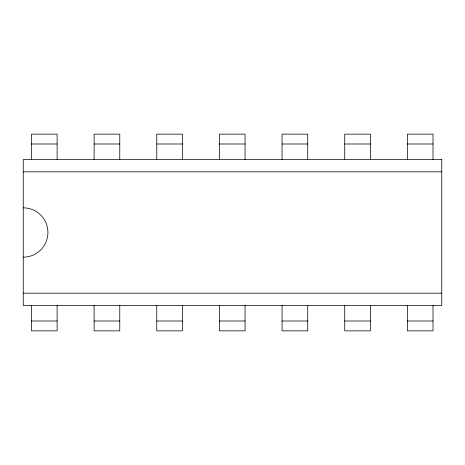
<?xml version="1.0" encoding="UTF-8"?>
<svg xmlns="http://www.w3.org/2000/svg" width="465" height="465" viewBox="0 0 465 465"><rect width="100%" height="100%" fill="white"/><g stroke="black" fill="none" stroke-linecap="round" stroke-linejoin="round"><path stroke-width="0.7" d="M31.463 143.999L57.114 143.999M94.116 143.999L119.767 143.999M156.763 143.999L182.419 143.999M219.416 143.999L245.067 143.999M282.063 143.999L307.72 143.999M344.716 143.999L370.367 143.999M407.369 143.999L433.02 143.999M23.25 171.823L441.75 171.823M23.25 293.177L441.75 293.177M31.463 321.001L57.114 321.001M94.116 321.001L119.767 321.001M156.763 321.001L182.419 321.001M219.416 321.001L245.067 321.001M282.063 321.001L307.72 321.001M344.716 321.001L370.367 321.001M407.369 321.001L433.02 321.001M433.02 159.489L433.02 134.135L407.369 134.135L407.369 159.489M433.02 305.511L433.02 330.865L407.369 330.865L407.369 305.511M370.367 159.489L370.367 134.135L344.716 134.135L344.716 159.489M370.367 305.511L370.367 330.865L344.716 330.865L344.716 305.511M307.72 159.489L307.72 134.135L282.063 134.135L282.063 159.489M307.72 305.511L307.72 330.865L282.063 330.865L282.063 305.511M245.067 159.489L245.067 134.135L219.416 134.135L219.416 159.489M245.067 305.511L245.067 330.865L219.416 330.865L219.416 305.511M182.419 159.489L182.419 134.135L156.763 134.135L156.763 159.489M182.419 305.511L182.419 330.865L156.763 330.865L156.763 305.511M119.767 159.489L119.767 134.135L94.116 134.135L94.116 159.489M119.767 305.511L119.767 330.865L94.116 330.865L94.116 305.511M57.114 159.489L57.114 134.135L31.463 134.135L31.463 159.489M57.114 305.511L57.114 330.865L31.463 330.865L31.463 305.511M23.25 207.832A24.668 24.668 0 0 1 47.918 232.5A24.668 24.668 0 0 1 23.25 257.168M441.75 159.489L23.25 159.489L23.25 305.511L441.75 305.511L441.75 159.489"/></g></svg>
